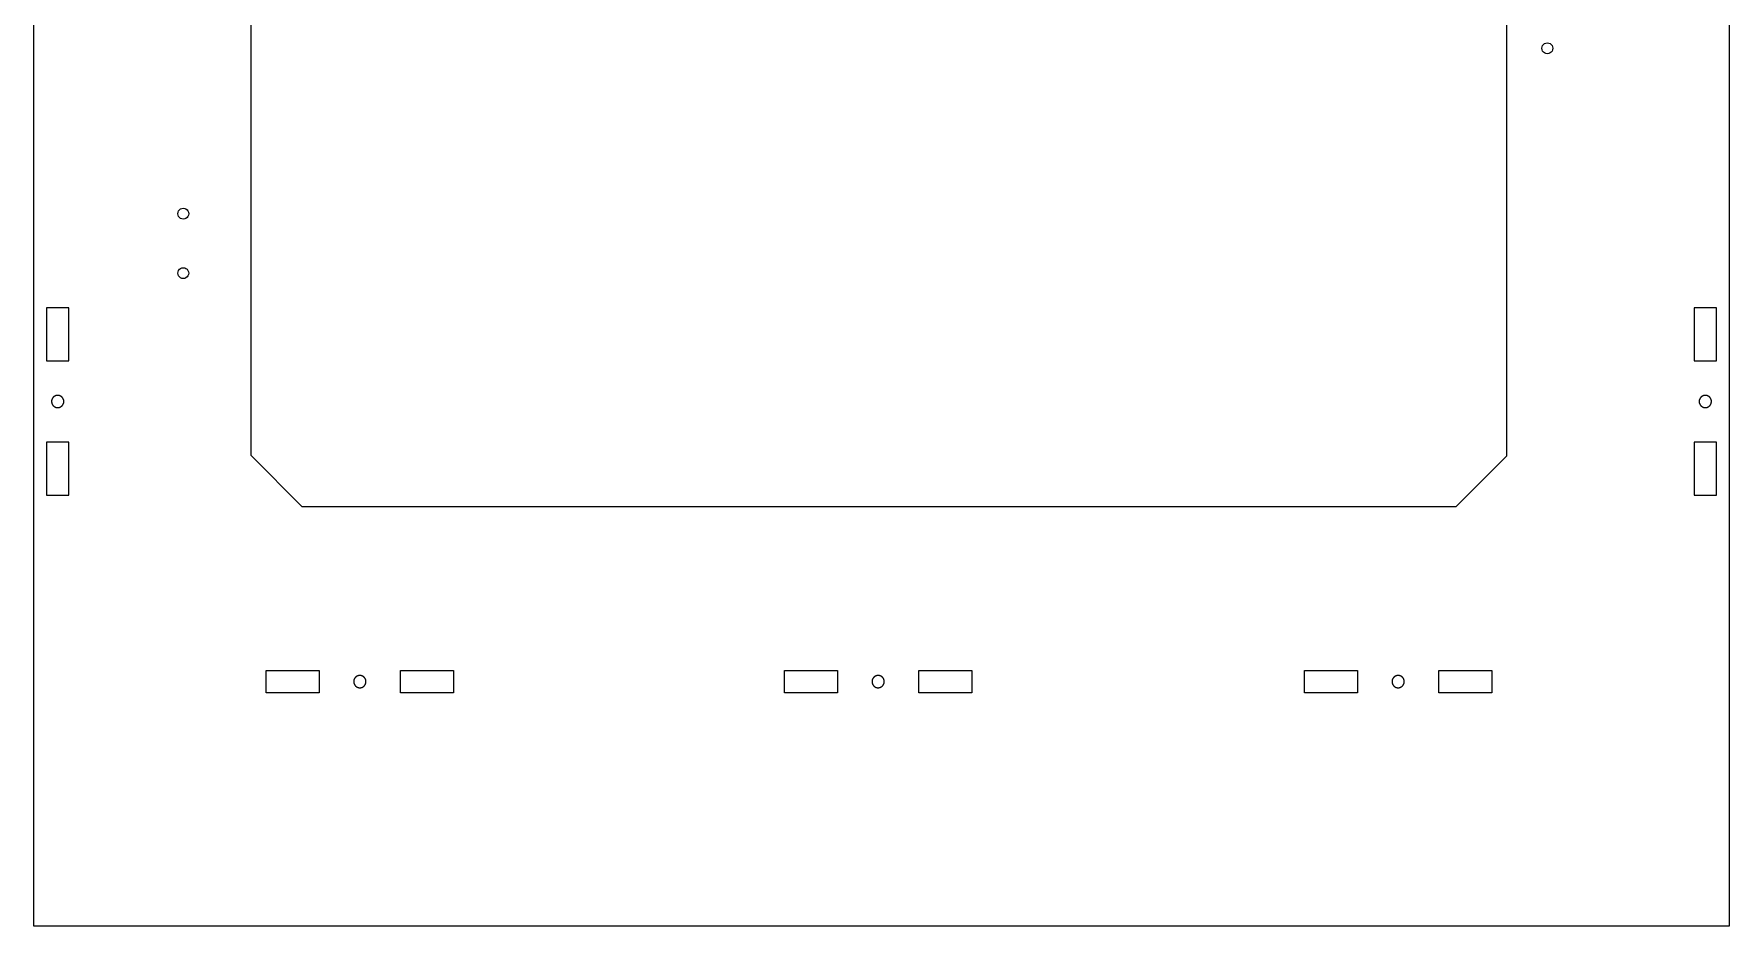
# Model space of a CAD drawing. Header units: millimetres. Extents: x -196 to 302, y -262 to 263.
# Drawn here: x -196.3 to 302.5, y -261.9 to 0.8 of the extents above; entities that cross this region are included whole.
import ezdxf

# ---------------------------------------------------------------- set-up
doc = ezdxf.new("R2010")
doc.units = ezdxf.units.MM

msp = doc.modelspace()

# ---------------------------------------------------------------- linework, layer by layer
for p, q in [((-196.29, -261.93), (-196.29, 263.07)), ((302.49, 263.07), (302.49, -261.93)), ((-132.34, -123.35), (-132.34, 141.06)), ((237.06, -123.42), (237.06, 141.06)), ((247.4, -3.43), (247.46, -3.01)), ((247.46, -3.84), (247.4, -3.43)), ((247.46, -3.01), (247.62, -2.63)), ((247.62, -4.23), (247.46, -3.84)), ((247.62, -2.63), (247.87, -2.3)), ((247.87, -4.56), (247.62, -4.23)), ((247.87, -2.3), (248.2, -2.04)), ((248.2, -4.81), (247.87, -4.56)), ((248.2, -2.04), (248.59, -1.88)), ((248.59, -4.97), (248.2, -4.81)), ((248.59, -1.88), (249, -1.83)), ((249, -5.03), (248.59, -4.97)), ((249, -1.83), (249.42, -1.88)), ((249.42, -4.97), (249, -5.03)), ((249.42, -1.88), (249.8, -2.04)), ((249.8, -4.81), (249.42, -4.97)), ((249.8, -2.04), (250.13, -2.3)), ((250.13, -4.56), (249.8, -4.81)), ((250.13, -2.3), (250.39, -2.63)), ((250.39, -4.23), (250.13, -4.56)), ((250.39, -2.63), (250.55, -3.01)), ((250.55, -3.84), (250.39, -4.23)), ((250.55, -3.01), (250.6, -3.43)), ((250.6, -3.43), (250.55, -3.84)), ((-153.94, -52.13), (-153.88, -51.72)), ((-153.88, -52.54), (-153.94, -52.13)), ((-153.88, -51.72), (-153.72, -51.33)), ((-153.72, -52.93), (-153.88, -52.54)), ((-153.72, -51.33), (-153.47, -51)), ((-153.47, -53.26), (-153.72, -52.93)), ((-153.47, -51), (-153.14, -50.74)), ((-153.14, -53.52), (-153.47, -53.26)), ((-153.14, -50.74), (-152.75, -50.58)), ((-152.75, -53.68), (-153.14, -53.52)), ((-152.75, -50.58), (-152.34, -50.53)), ((-152.34, -53.73), (-152.75, -53.68)), ((-152.34, -50.53), (-151.92, -50.58)), ((-151.92, -53.68), (-152.34, -53.73)), ((-151.92, -50.58), (-151.54, -50.74)), ((-151.54, -53.52), (-151.92, -53.68)), ((-151.54, -50.74), (-151.21, -51)), ((-151.21, -53.26), (-151.54, -53.52)), ((-151.21, -51), (-150.95, -51.33)), ((-150.95, -52.93), (-151.21, -53.26)), ((-150.95, -51.33), (-150.79, -51.72)), ((-150.79, -52.54), (-150.95, -52.93)), ((-150.79, -51.72), (-150.74, -52.13)), ((-150.74, -52.13), (-150.79, -52.54)), ((-153.94, -69.63), (-153.88, -69.22)), ((-153.88, -70.04), (-153.94, -69.63)), ((-153.88, -69.22), (-153.72, -68.83)), ((-153.72, -68.83), (-153.47, -68.5)), ((-153.47, -68.5), (-153.14, -68.24)), ((-153.14, -68.24), (-152.75, -68.08)), ((-152.75, -68.08), (-152.34, -68.03)), ((-152.34, -68.03), (-151.92, -68.08)), ((-151.92, -68.08), (-151.54, -68.24)), ((-151.54, -68.24), (-151.21, -68.5)), ((-151.21, -68.5), (-150.95, -68.83)), ((-150.95, -68.83), (-150.79, -69.22)), ((-150.79, -69.22), (-150.74, -69.63)), ((-150.74, -69.63), (-150.79, -70.04)), ((-153.72, -70.43), (-153.88, -70.04)), ((-153.47, -70.76), (-153.72, -70.43)), ((-153.14, -71.02), (-153.47, -70.76)), ((-152.75, -71.18), (-153.14, -71.02)), ((-152.34, -71.23), (-152.75, -71.18)), ((-151.92, -71.18), (-152.34, -71.23)), ((-151.54, -71.02), (-151.92, -71.18)), ((-151.21, -70.76), (-151.54, -71.02)), ((-150.95, -70.43), (-151.21, -70.76)), ((-150.79, -70.04), (-150.95, -70.43)), ((-192.59, -79.88), (-192.59, -95.48)), ((-185.99, -79.88), (-192.59, -79.88)), ((-185.99, -95.48), (-185.99, -79.88)), ((298.79, -79.88), (292.19, -79.88)), ((292.19, -79.88), (292.19, -95.48)), ((298.79, -95.48), (298.79, -79.88)), ((-192.59, -95.48), (-185.99, -95.48)), ((292.19, -95.48), (298.79, -95.48)), ((-191.08, -107.32), (-191.09, -107.37)), ((-191.09, -107.37), (-191.09, -107.43)), ((-191.09, -107.43), (-191.09, -107.48)), ((-191.09, -107.48), (-191.08, -107.54)), ((-191.07, -107.2), (-191.08, -107.26)), ((-191.08, -107.26), (-191.08, -107.32)), ((-191.08, -107.54), (-191.08, -107.6)), ((-191.08, -107.6), (-191.07, -107.65)), ((-191.06, -107.09), (-191.07, -107.15)), ((-191.07, -107.15), (-191.07, -107.2)), ((-191.07, -107.65), (-191.07, -107.71)), ((-191.07, -107.71), (-191.06, -107.77)), ((-191.04, -107.04), (-191.06, -107.09)), ((-191.06, -107.77), (-191.04, -107.82)), ((-191.03, -106.98), (-191.04, -107.04)), ((-191.04, -107.82), (-191.03, -107.88)), ((-191.02, -106.93), (-191.03, -106.98)), ((-191.03, -107.88), (-191.02, -107.93)), ((-191, -106.87), (-191.02, -106.93)), ((-191.02, -107.93), (-191, -107.98)), ((-190.98, -106.82), (-191, -106.87)), ((-191, -107.98), (-190.98, -108.04)), ((-190.96, -106.77), (-190.98, -106.82)), ((-190.98, -108.04), (-190.96, -108.09)), ((-190.94, -106.71), (-190.96, -106.77)), ((-190.96, -108.09), (-190.94, -108.14)), ((-190.92, -106.66), (-190.94, -106.71)), ((-190.94, -108.14), (-190.92, -108.19)), ((-190.89, -106.61), (-190.92, -106.66)), ((-190.92, -108.19), (-190.89, -108.25)), ((-190.86, -106.56), (-190.89, -106.61)), ((-190.89, -108.25), (-190.86, -108.3)), ((-190.84, -106.51), (-190.86, -106.56)), ((-190.86, -108.3), (-190.84, -108.34)), ((-190.81, -106.46), (-190.84, -106.51)), ((-190.84, -108.34), (-190.81, -108.39)), ((-190.78, -106.42), (-190.81, -106.46)), ((-190.81, -108.39), (-190.78, -108.44)), ((-190.74, -106.37), (-190.78, -106.42)), ((-190.78, -108.44), (-190.74, -108.49)), ((-190.71, -106.32), (-190.74, -106.37)), ((-190.74, -108.49), (-190.71, -108.53)), ((-190.67, -106.28), (-190.71, -106.32)), ((-190.71, -108.53), (-190.67, -108.58)), ((-190.64, -106.24), (-190.67, -106.28)), ((-190.67, -108.58), (-190.64, -108.62)), ((-190.6, -106.2), (-190.64, -106.24)), ((-190.64, -108.62), (-190.6, -108.66)), ((-190.56, -106.16), (-190.6, -106.2)), ((-190.6, -108.66), (-190.56, -108.7)), ((-190.52, -106.12), (-190.56, -106.16)), ((-190.56, -108.7), (-190.52, -108.74)), ((-190.48, -106.08), (-190.52, -106.12)), ((-190.52, -108.74), (-190.48, -108.78)), ((-190.43, -106.04), (-190.48, -106.08)), ((-190.48, -108.78), (-190.43, -108.82)), ((-190.39, -106.01), (-190.43, -106.04)), ((-190.43, -108.82), (-190.39, -108.85)), ((-190.35, -105.97), (-190.39, -106.01)), ((-190.39, -108.85), (-190.35, -108.88)), ((-190.3, -105.94), (-190.35, -105.97)), ((-190.35, -108.88), (-190.3, -108.92)), ((-190.25, -105.91), (-190.3, -105.94)), ((-190.3, -108.92), (-190.25, -108.95)), ((-190.2, -105.88), (-190.25, -105.91)), ((-190.25, -108.95), (-190.2, -108.98)), ((-190.15, -105.85), (-190.2, -105.88)), ((-190.2, -108.98), (-190.15, -109.01)), ((-190.1, -105.82), (-190.15, -105.85)), ((-190.15, -109.01), (-190.1, -109.03)), ((-190.05, -105.8), (-190.1, -105.82)), ((-190.1, -109.03), (-190.05, -109.06)), ((-190, -105.78), (-190.05, -105.8)), ((-190.05, -109.06), (-190, -109.08)), ((-189.95, -105.75), (-190, -105.78)), ((-190, -109.08), (-189.95, -109.1)), ((-189.9, -105.73), (-189.95, -105.75)), ((-189.95, -109.1), (-189.9, -109.12)), ((-189.84, -105.72), (-189.9, -105.73)), ((-189.9, -109.12), (-189.84, -109.14)), ((-189.79, -105.7), (-189.84, -105.72)), ((-189.84, -109.14), (-189.79, -109.16)), ((-189.73, -105.68), (-189.79, -105.7)), ((-189.79, -109.16), (-189.73, -109.17)), ((-189.68, -105.67), (-189.73, -105.68)), ((-189.73, -109.17), (-189.68, -109.18)), ((-189.62, -105.66), (-189.68, -105.67)), ((-189.68, -109.18), (-189.62, -109.2)), ((-189.57, -105.65), (-189.62, -105.66)), ((-189.62, -109.2), (-189.57, -109.21)), ((-189.51, -105.64), (-189.57, -105.65)), ((-189.57, -109.21), (-189.51, -109.21)), ((-189.46, -105.64), (-189.51, -105.64)), ((-189.51, -109.21), (-189.46, -109.22)), ((-189.4, -105.63), (-189.46, -105.64)), ((-189.46, -109.22), (-189.4, -109.22)), ((-189.34, -105.63), (-189.4, -105.63)), ((-189.4, -109.22), (-189.34, -109.23)), ((-189.29, -105.63), (-189.34, -105.63)), ((-189.34, -109.23), (-189.29, -109.23)), ((-189.23, -105.63), (-189.29, -105.63)), ((-189.29, -109.23), (-189.23, -109.23)), ((-189.17, -105.63), (-189.23, -105.63)), ((-189.23, -109.23), (-189.17, -109.22)), ((-189.12, -105.64), (-189.17, -105.63)), ((-189.17, -109.22), (-189.12, -109.22)), ((-189.06, -105.64), (-189.12, -105.64)), ((-189.12, -109.22), (-189.06, -109.21)), ((-189.01, -105.65), (-189.06, -105.64)), ((-189.06, -109.21), (-189.01, -109.21)), ((-188.95, -105.66), (-189.01, -105.65)), ((-189.01, -109.21), (-188.95, -109.2)), ((-188.89, -105.67), (-188.95, -105.66)), ((-188.95, -109.2), (-188.89, -109.18)), ((-188.84, -105.68), (-188.89, -105.67)), ((-188.89, -109.18), (-188.84, -109.17)), ((-188.79, -105.7), (-188.84, -105.68)), ((-188.84, -109.17), (-188.79, -109.16)), ((-188.73, -105.72), (-188.79, -105.7)), ((-188.79, -109.16), (-188.73, -109.14)), ((-188.68, -105.73), (-188.73, -105.72)), ((-188.73, -109.14), (-188.68, -109.12)), ((-188.62, -105.75), (-188.68, -105.73)), ((-188.68, -109.12), (-188.62, -109.1)), ((-188.57, -105.78), (-188.62, -105.75)), ((-188.62, -109.1), (-188.57, -109.08)), ((-188.52, -105.8), (-188.57, -105.78)), ((-188.57, -109.08), (-188.52, -109.06)), ((-188.47, -105.82), (-188.52, -105.8)), ((-188.52, -109.06), (-188.47, -109.03)), ((-188.42, -105.85), (-188.47, -105.82)), ((-188.47, -109.03), (-188.42, -109.01)), ((-188.37, -105.88), (-188.42, -105.85)), ((-188.42, -109.01), (-188.37, -108.98)), ((-188.32, -105.91), (-188.37, -105.88)), ((-188.37, -108.98), (-188.32, -108.95)), ((-188.28, -105.94), (-188.32, -105.91)), ((-188.32, -108.95), (-188.28, -108.92)), ((-188.23, -105.97), (-188.28, -105.94)), ((-188.28, -108.92), (-188.23, -108.88)), ((-188.18, -106.01), (-188.23, -105.97)), ((-188.23, -108.88), (-188.18, -108.85)), ((-188.14, -106.04), (-188.18, -106.01)), ((-188.18, -108.85), (-188.14, -108.82)), ((-188.1, -106.08), (-188.14, -106.04)), ((-188.14, -108.82), (-188.1, -108.78)), ((-188.06, -106.12), (-188.1, -106.08)), ((-188.1, -108.78), (-188.06, -108.74)), ((-188.01, -106.16), (-188.06, -106.12)), ((-188.06, -108.74), (-188.01, -108.7)), ((-187.98, -106.2), (-188.01, -106.16)), ((-188.01, -108.7), (-187.98, -108.66)), ((-187.94, -106.24), (-187.98, -106.2)), ((-187.98, -108.66), (-187.94, -108.62)), ((-187.9, -106.28), (-187.94, -106.24)), ((-187.94, -108.62), (-187.9, -108.58)), ((-187.87, -106.32), (-187.9, -106.28)), ((-187.9, -108.58), (-187.87, -108.53)), ((-187.83, -106.37), (-187.87, -106.32)), ((-187.83, -108.49), (-187.87, -108.53)), ((-187.8, -106.42), (-187.83, -106.37)), ((-187.83, -108.49), (-187.8, -108.44)), ((-187.77, -106.46), (-187.8, -106.42)), ((-187.8, -108.44), (-187.77, -108.39)), ((-187.74, -106.51), (-187.77, -106.46)), ((-187.77, -108.39), (-187.74, -108.34)), ((-187.71, -106.56), (-187.74, -106.51)), ((-187.74, -108.34), (-187.71, -108.3)), ((-187.68, -106.61), (-187.71, -106.56)), ((-187.71, -108.3), (-187.68, -108.25)), ((-187.66, -106.66), (-187.68, -106.61)), ((-187.68, -108.25), (-187.66, -108.19)), ((-187.64, -106.71), (-187.66, -106.66)), ((-187.66, -108.19), (-187.64, -108.14)), ((-187.61, -106.77), (-187.64, -106.71)), ((-187.64, -108.14), (-187.61, -108.09)), ((-187.59, -106.82), (-187.61, -106.77)), ((-187.61, -108.09), (-187.59, -108.04)), ((-187.58, -106.87), (-187.59, -106.82)), ((-187.59, -108.04), (-187.58, -107.98)), ((-187.56, -106.93), (-187.58, -106.87)), ((-187.58, -107.98), (-187.56, -107.93)), ((-187.54, -106.98), (-187.56, -106.93)), ((-187.56, -107.93), (-187.54, -107.88)), ((-187.53, -107.04), (-187.54, -106.98)), ((-187.54, -107.88), (-187.53, -107.82)), ((-187.52, -107.09), (-187.53, -107.04)), ((-187.53, -107.82), (-187.52, -107.77)), ((-187.51, -107.15), (-187.52, -107.09)), ((-187.52, -107.77), (-187.51, -107.71)), ((-187.5, -107.2), (-187.51, -107.15)), ((-187.51, -107.71), (-187.5, -107.65)), ((-187.5, -107.26), (-187.5, -107.2)), ((-187.49, -107.32), (-187.5, -107.26)), ((-187.5, -107.6), (-187.49, -107.54)), ((-187.5, -107.65), (-187.5, -107.6)), ((-187.49, -107.37), (-187.49, -107.32)), ((-187.49, -107.43), (-187.49, -107.37)), ((-187.49, -107.48), (-187.49, -107.43)), ((-187.49, -107.54), (-187.49, -107.48)), ((293.7, -107.26), (293.69, -107.32)), ((293.69, -107.32), (293.69, -107.37)), ((293.69, -107.37), (293.69, -107.43)), ((293.69, -107.43), (293.69, -107.48)), ((293.69, -107.48), (293.69, -107.54)), ((293.69, -107.54), (293.7, -107.6)), ((293.71, -107.15), (293.7, -107.2)), ((293.7, -107.2), (293.7, -107.26)), ((293.7, -107.6), (293.7, -107.65)), ((293.7, -107.65), (293.71, -107.71)), ((293.72, -107.09), (293.71, -107.15)), ((293.71, -107.71), (293.72, -107.77)), ((293.73, -107.04), (293.72, -107.09)), ((293.72, -107.77), (293.73, -107.82)), ((293.75, -106.98), (293.73, -107.04)), ((293.73, -107.82), (293.75, -107.88)), ((293.76, -106.93), (293.75, -106.98)), ((293.75, -107.88), (293.76, -107.93)), ((293.78, -106.87), (293.76, -106.93)), ((293.76, -107.93), (293.78, -107.98)), ((293.8, -106.82), (293.78, -106.87)), ((293.78, -107.98), (293.8, -108.04)), ((293.82, -106.77), (293.8, -106.82)), ((293.8, -108.04), (293.82, -108.09)), ((293.84, -106.71), (293.82, -106.77)), ((293.82, -108.09), (293.84, -108.14)), ((293.86, -106.66), (293.84, -106.71)), ((293.84, -108.14), (293.86, -108.19)), ((293.89, -106.61), (293.86, -106.66)), ((293.86, -108.19), (293.89, -108.25)), ((293.91, -106.56), (293.89, -106.61)), ((293.89, -108.25), (293.91, -108.3)), ((293.94, -106.51), (293.91, -106.56)), ((293.91, -108.3), (293.94, -108.34)), ((293.97, -106.46), (293.94, -106.51)), ((293.94, -108.34), (293.97, -108.39)), ((294, -106.42), (293.97, -106.46)), ((293.97, -108.39), (294, -108.44)), ((294.03, -106.37), (294, -106.42)), ((294, -108.44), (294.03, -108.49)), ((294.03, -106.37), (294.07, -106.32)), ((294.03, -108.49), (294.07, -108.53)), ((294.1, -106.28), (294.07, -106.32)), ((294.07, -108.53), (294.1, -108.58)), ((294.14, -106.24), (294.1, -106.28)), ((294.1, -108.58), (294.14, -108.62)), ((294.18, -106.2), (294.14, -106.24)), ((294.14, -108.62), (294.18, -108.66)), ((294.22, -106.16), (294.18, -106.2)), ((294.18, -108.66), (294.22, -108.7)), ((294.26, -106.12), (294.22, -106.16)), ((294.22, -108.7), (294.26, -108.74)), ((294.3, -106.08), (294.26, -106.12)), ((294.26, -108.74), (294.3, -108.78)), ((294.34, -106.04), (294.3, -106.08)), ((294.3, -108.78), (294.34, -108.82)), ((294.39, -106.01), (294.34, -106.04)), ((294.34, -108.82), (294.39, -108.85)), ((294.43, -105.97), (294.39, -106.01)), ((294.39, -108.85), (294.43, -108.88)), ((294.48, -105.94), (294.43, -105.97)), ((294.43, -108.88), (294.48, -108.92)), ((294.52, -105.91), (294.48, -105.94)), ((294.48, -108.92), (294.52, -108.95)), ((294.57, -105.88), (294.52, -105.91)), ((294.52, -108.95), (294.57, -108.98)), ((294.62, -105.85), (294.57, -105.88)), ((294.57, -108.98), (294.62, -109.01)), ((294.67, -105.82), (294.62, -105.85)), ((294.62, -109.01), (294.67, -109.03)), ((294.72, -105.8), (294.67, -105.82)), ((294.67, -109.03), (294.72, -109.06)), ((294.77, -105.78), (294.72, -105.8)), ((294.72, -109.06), (294.77, -109.08)), ((294.83, -105.75), (294.77, -105.78)), ((294.77, -109.08), (294.83, -109.1)), ((294.88, -105.73), (294.83, -105.75)), ((294.83, -109.1), (294.88, -109.12)), ((294.93, -105.72), (294.88, -105.73)), ((294.88, -109.12), (294.93, -109.14)), ((294.99, -105.7), (294.93, -105.72)), ((294.93, -109.14), (294.99, -109.16)), ((295.04, -105.68), (294.99, -105.7)), ((294.99, -109.16), (295.04, -109.17)), ((295.1, -105.67), (295.04, -105.68)), ((295.04, -109.17), (295.1, -109.18)), ((295.15, -105.66), (295.1, -105.67)), ((295.1, -109.18), (295.15, -109.2)), ((295.21, -105.65), (295.15, -105.66)), ((295.15, -109.2), (295.21, -109.21)), ((295.26, -105.64), (295.21, -105.65)), ((295.21, -109.21), (295.26, -109.21)), ((295.32, -105.64), (295.26, -105.64)), ((295.26, -109.21), (295.32, -109.22)), ((295.38, -105.63), (295.32, -105.64)), ((295.32, -109.22), (295.38, -109.22)), ((295.43, -105.63), (295.38, -105.63)), ((295.38, -109.22), (295.43, -109.23)), ((295.49, -105.63), (295.43, -105.63)), ((295.43, -109.23), (295.49, -109.23)), ((295.55, -105.63), (295.49, -105.63)), ((295.49, -109.23), (295.55, -109.23)), ((295.6, -105.63), (295.55, -105.63)), ((295.55, -109.23), (295.6, -109.22)), ((295.66, -105.64), (295.6, -105.63)), ((295.6, -109.22), (295.66, -109.22)), ((295.71, -105.64), (295.66, -105.64)), ((295.66, -109.22), (295.71, -109.21)), ((295.77, -105.65), (295.71, -105.64)), ((295.71, -109.21), (295.77, -109.21)), ((295.83, -105.66), (295.77, -105.65)), ((295.77, -109.21), (295.83, -109.2)), ((295.88, -105.67), (295.83, -105.66)), ((295.83, -109.2), (295.88, -109.18)), ((295.94, -105.68), (295.88, -105.67)), ((295.88, -109.18), (295.94, -109.17)), ((295.99, -105.7), (295.94, -105.68)), ((295.94, -109.17), (295.99, -109.16)), ((296.05, -105.72), (295.99, -105.7)), ((295.99, -109.16), (296.05, -109.14)), ((296.1, -105.73), (296.05, -105.72)), ((296.05, -109.14), (296.1, -109.12)), ((296.15, -105.75), (296.1, -105.73)), ((296.1, -109.12), (296.15, -109.1)), ((296.2, -105.78), (296.15, -105.75)), ((296.15, -109.1), (296.2, -109.08)), ((296.26, -105.8), (296.2, -105.78)), ((296.2, -109.08), (296.26, -109.06)), ((296.31, -105.82), (296.26, -105.8)), ((296.26, -109.06), (296.31, -109.03)), ((296.36, -105.85), (296.31, -105.82)), ((296.31, -109.03), (296.36, -109.01)), ((296.41, -105.88), (296.36, -105.85)), ((296.36, -109.01), (296.41, -108.98)), ((296.45, -105.91), (296.41, -105.88)), ((296.41, -108.98), (296.45, -108.95)), ((296.5, -105.94), (296.45, -105.91)), ((296.45, -108.95), (296.5, -108.92)), ((296.55, -105.97), (296.5, -105.94)), ((296.5, -108.92), (296.55, -108.88)), ((296.59, -106.01), (296.55, -105.97)), ((296.55, -108.88), (296.59, -108.85)), ((296.64, -106.04), (296.59, -106.01)), ((296.59, -108.85), (296.64, -108.82)), ((296.68, -106.08), (296.64, -106.04)), ((296.64, -108.82), (296.68, -108.78)), ((296.72, -106.12), (296.68, -106.08)), ((296.68, -108.78), (296.72, -108.74)), ((296.76, -106.16), (296.72, -106.12)), ((296.72, -108.74), (296.76, -108.7)), ((296.8, -106.2), (296.76, -106.16)), ((296.76, -108.7), (296.8, -108.66)), ((296.84, -106.24), (296.8, -106.2)), ((296.8, -108.66), (296.84, -108.62)), ((296.88, -106.28), (296.84, -106.24)), ((296.84, -108.62), (296.88, -108.58)), ((296.91, -106.32), (296.88, -106.28)), ((296.88, -108.58), (296.91, -108.53)), ((296.95, -106.37), (296.91, -106.32)), ((296.95, -108.49), (296.91, -108.53)), ((296.98, -106.42), (296.95, -106.37)), ((296.95, -108.49), (296.98, -108.44)), ((297.01, -106.46), (296.98, -106.42)), ((296.98, -108.44), (297.01, -108.39)), ((297.04, -106.51), (297.01, -106.46)), ((297.01, -108.39), (297.04, -108.34)), ((297.07, -106.56), (297.04, -106.51)), ((297.04, -108.34), (297.07, -108.3)), ((297.09, -106.61), (297.07, -106.56)), ((297.07, -108.3), (297.09, -108.25)), ((297.12, -106.66), (297.09, -106.61)), ((297.09, -108.25), (297.12, -108.19)), ((297.14, -106.71), (297.12, -106.66)), ((297.12, -108.19), (297.14, -108.14)), ((297.16, -106.77), (297.14, -106.71)), ((297.14, -108.14), (297.16, -108.09)), ((297.18, -106.82), (297.16, -106.77)), ((297.16, -108.09), (297.18, -108.04)), ((297.2, -106.87), (297.18, -106.82)), ((297.18, -108.04), (297.2, -107.98)), ((297.22, -106.93), (297.2, -106.87)), ((297.2, -107.98), (297.22, -107.93)), ((297.23, -106.98), (297.22, -106.93)), ((297.22, -107.93), (297.23, -107.88)), ((297.25, -107.04), (297.23, -106.98)), ((297.23, -107.88), (297.25, -107.82)), ((297.26, -107.09), (297.25, -107.04)), ((297.25, -107.82), (297.26, -107.77)), ((297.27, -107.15), (297.26, -107.09)), ((297.26, -107.77), (297.27, -107.71)), ((297.27, -107.2), (297.27, -107.15)), ((297.28, -107.26), (297.27, -107.2)), ((297.27, -107.65), (297.28, -107.6)), ((297.27, -107.71), (297.27, -107.65)), ((297.29, -107.32), (297.28, -107.26)), ((297.28, -107.6), (297.29, -107.54)), ((297.29, -107.37), (297.29, -107.32)), ((297.29, -107.43), (297.29, -107.37)), ((297.29, -107.48), (297.29, -107.43)), ((297.29, -107.54), (297.29, -107.48)), ((-185.99, -119.38), (-192.59, -119.38)), ((-192.59, -119.38), (-192.59, -134.98)), ((-185.99, -134.98), (-185.99, -119.38)), ((292.19, -119.38), (292.19, -134.98)), ((298.79, -119.38), (292.19, -119.38)), ((298.79, -134.98), (298.79, -119.38)), ((-132.34, -123.35), (-117.34, -138.41)), ((222.06, -138.41), (237.06, -123.42)), ((-192.59, -134.98), (-185.99, -134.98)), ((222.06, -138.41), (-117.34, -138.41)), ((292.19, -134.98), (298.79, -134.98)), ((-127.94, -186.63), (-112.34, -186.63)), ((-127.94, -193.23), (-127.94, -186.63)), ((-112.34, -186.63), (-112.34, -193.23)), ((-102.14, -189.51), (-102.15, -189.56)), ((-102.12, -189.45), (-102.14, -189.51)), ((-102.11, -189.4), (-102.12, -189.45)), ((-102.09, -189.35), (-102.11, -189.4)), ((-102.07, -189.29), (-102.09, -189.35)), ((-102.05, -189.24), (-102.07, -189.29)), ((-102.03, -189.19), (-102.05, -189.24)), ((-102, -189.14), (-102.03, -189.19)), ((-101.98, -189.09), (-102, -189.14)), ((-101.95, -189.04), (-101.98, -189.09)), ((-101.92, -188.99), (-101.95, -189.04)), ((-101.89, -188.94), (-101.92, -188.99)), ((-101.86, -188.89), (-101.89, -188.94)), ((-101.83, -188.85), (-101.86, -188.89)), ((-101.79, -188.8), (-101.83, -188.85)), ((-101.76, -188.76), (-101.79, -188.8)), ((-101.72, -188.72), (-101.76, -188.76)), ((-101.68, -188.68), (-101.72, -188.72)), ((-101.64, -188.64), (-101.68, -188.68)), ((-101.6, -188.6), (-101.64, -188.64)), ((-101.56, -188.56), (-101.6, -188.6)), ((-101.51, -188.52), (-101.56, -188.56)), ((-101.47, -188.49), (-101.51, -188.52)), ((-101.42, -188.46), (-101.47, -188.49)), ((-101.38, -188.42), (-101.42, -188.46)), ((-101.33, -188.39), (-101.38, -188.42)), ((-101.28, -188.36), (-101.33, -188.39)), ((-101.23, -188.34), (-101.28, -188.36)), ((-101.18, -188.31), (-101.23, -188.34)), ((-101.13, -188.29), (-101.18, -188.31)), ((-101.08, -188.26), (-101.13, -188.29)), ((-101.03, -188.24), (-101.08, -188.26)), ((-100.97, -188.22), (-101.03, -188.24)), ((-100.92, -188.21), (-100.97, -188.22)), ((-100.86, -188.19), (-100.92, -188.21)), ((-100.81, -188.18), (-100.86, -188.19)), ((-100.75, -188.16), (-100.81, -188.18)), ((-100.7, -188.15), (-100.75, -188.16)), ((-100.64, -188.15), (-100.7, -188.15)), ((-100.59, -188.14), (-100.64, -188.15)), ((-100.53, -188.13), (-100.59, -188.14)), ((-100.47, -188.13), (-100.53, -188.13)), ((-100.42, -188.13), (-100.47, -188.13)), ((-100.36, -188.13), (-100.42, -188.13)), ((-100.3, -188.13), (-100.36, -188.13)), ((-100.25, -188.13), (-100.3, -188.13)), ((-100.19, -188.14), (-100.25, -188.13)), ((-100.14, -188.15), (-100.19, -188.14)), ((-100.08, -188.15), (-100.14, -188.15)), ((-100.02, -188.16), (-100.08, -188.15)), ((-99.97, -188.18), (-100.02, -188.16)), ((-99.91, -188.19), (-99.97, -188.18)), ((-99.86, -188.21), (-99.91, -188.19)), ((-99.81, -188.22), (-99.86, -188.21)), ((-99.75, -188.24), (-99.81, -188.22)), ((-99.7, -188.26), (-99.75, -188.24)), ((-99.65, -188.29), (-99.7, -188.26)), ((-99.6, -188.31), (-99.65, -188.29)), ((-99.55, -188.34), (-99.6, -188.31)), ((-99.5, -188.36), (-99.55, -188.34)), ((-99.45, -188.39), (-99.5, -188.36)), ((-99.4, -188.42), (-99.45, -188.39)), ((-99.35, -188.45), (-99.4, -188.42)), ((-99.31, -188.49), (-99.35, -188.45)), ((-99.26, -188.52), (-99.31, -188.49)), ((-99.22, -188.56), (-99.26, -188.52)), ((-99.18, -188.6), (-99.22, -188.56)), ((-99.14, -188.63), (-99.18, -188.6)), ((-99.1, -188.67), (-99.14, -188.63)), ((-99.06, -188.72), (-99.1, -188.67)), ((-99.02, -188.76), (-99.06, -188.72)), ((-98.98, -188.8), (-99.02, -188.76)), ((-98.95, -188.85), (-98.98, -188.8)), ((-98.92, -188.89), (-98.95, -188.85)), ((-98.88, -188.94), (-98.92, -188.89)), ((-98.85, -188.99), (-98.88, -188.94)), ((-98.83, -189.03), (-98.85, -188.99)), ((-98.8, -189.08), (-98.83, -189.03)), ((-98.77, -189.13), (-98.8, -189.08)), ((-98.75, -189.19), (-98.77, -189.13)), ((-98.73, -189.24), (-98.75, -189.19)), ((-98.7, -189.29), (-98.73, -189.24)), ((-98.69, -189.34), (-98.7, -189.29)), ((-98.67, -189.4), (-98.69, -189.34)), ((-98.65, -189.45), (-98.67, -189.4)), ((-98.64, -189.51), (-98.65, -189.45)), ((-98.63, -189.56), (-98.64, -189.51)), ((-88.44, -186.63), (-72.84, -186.63)), ((-88.44, -193.23), (-88.44, -186.63)), ((-72.84, -186.63), (-72.84, -193.23)), ((24.56, -186.63), (40.16, -186.63)), ((24.56, -193.23), (24.56, -186.63)), ((40.16, -186.63), (40.16, -193.23)), ((50.36, -189.5), (50.35, -189.56)), ((50.38, -189.45), (50.36, -189.5)), ((50.39, -189.39), (50.38, -189.45)), ((50.41, -189.34), (50.39, -189.39)), ((50.43, -189.29), (50.41, -189.34)), ((50.45, -189.23), (50.43, -189.29)), ((50.47, -189.18), (50.45, -189.23)), ((50.5, -189.13), (50.47, -189.18)), ((50.52, -189.08), (50.5, -189.13)), ((50.55, -189.03), (50.52, -189.08)), ((50.58, -188.98), (50.55, -189.03)), ((50.61, -188.93), (50.58, -188.98)), ((50.64, -188.89), (50.61, -188.93)), ((50.68, -188.84), (50.64, -188.89)), ((50.71, -188.8), (50.68, -188.84)), ((50.75, -188.75), (50.71, -188.8)), ((50.78, -188.71), (50.75, -188.75)), ((50.82, -188.67), (50.78, -188.71)), ((50.86, -188.63), (50.82, -188.67)), ((50.9, -188.59), (50.86, -188.63)), ((50.95, -188.56), (50.9, -188.59)), ((50.99, -188.52), (50.95, -188.56)), ((51.04, -188.48), (50.99, -188.52)), ((51.08, -188.45), (51.04, -188.48)), ((51.13, -188.42), (51.08, -188.45)), ((51.18, -188.39), (51.13, -188.42)), ((51.22, -188.36), (51.18, -188.39)), ((51.27, -188.33), (51.22, -188.36)), ((51.32, -188.31), (51.27, -188.33)), ((51.38, -188.28), (51.32, -188.31)), ((51.43, -188.26), (51.38, -188.28)), ((51.48, -188.24), (51.43, -188.26)), ((51.53, -188.22), (51.48, -188.24)), ((51.59, -188.21), (51.53, -188.22)), ((51.64, -188.19), (51.59, -188.21)), ((51.7, -188.18), (51.64, -188.19)), ((51.75, -188.16), (51.7, -188.18)), ((51.81, -188.15), (51.75, -188.16)), ((51.86, -188.14), (51.81, -188.15)), ((51.92, -188.14), (51.86, -188.14)), ((51.98, -188.13), (51.92, -188.14)), ((52.03, -188.13), (51.98, -188.13)), ((52.09, -188.13), (52.03, -188.13)), ((52.15, -188.13), (52.09, -188.13)), ((52.2, -188.13), (52.15, -188.13)), ((52.26, -188.13), (52.2, -188.13)), ((52.31, -188.14), (52.26, -188.13)), ((52.37, -188.15), (52.31, -188.14)), ((52.43, -188.16), (52.37, -188.15)), ((52.48, -188.17), (52.43, -188.16)), ((52.54, -188.18), (52.48, -188.17)), ((52.59, -188.19), (52.54, -188.18)), ((52.65, -188.21), (52.59, -188.19)), ((52.7, -188.23), (52.65, -188.21)), ((52.75, -188.25), (52.7, -188.23)), ((52.81, -188.27), (52.75, -188.25)), ((52.86, -188.29), (52.81, -188.27)), ((52.91, -188.31), (52.86, -188.29)), ((52.96, -188.34), (52.91, -188.31)), ((53.01, -188.37), (52.96, -188.34)), ((53.06, -188.4), (53.01, -188.37)), ((53.1, -188.43), (53.06, -188.4)), ((53.15, -188.46), (53.1, -188.43)), ((53.2, -188.49), (53.15, -188.46)), ((53.24, -188.53), (53.2, -188.49)), ((53.29, -188.56), (53.24, -188.53)), ((53.33, -188.6), (53.29, -188.56)), ((53.37, -188.64), (53.33, -188.6)), ((53.41, -188.68), (53.37, -188.64)), ((53.45, -188.72), (53.41, -188.68)), ((53.48, -188.76), (53.45, -188.72)), ((53.52, -188.81), (53.48, -188.76)), ((53.55, -188.85), (53.52, -188.81)), ((53.59, -188.9), (53.55, -188.85)), ((53.62, -188.94), (53.59, -188.9)), ((53.65, -188.99), (53.62, -188.94)), ((53.68, -189.04), (53.65, -188.99)), ((53.71, -189.09), (53.68, -189.04)), ((53.73, -189.14), (53.71, -189.09)), ((53.75, -189.19), (53.73, -189.14)), ((53.78, -189.24), (53.75, -189.19)), ((53.8, -189.3), (53.78, -189.24)), ((53.82, -189.35), (53.8, -189.3)), ((53.83, -189.4), (53.82, -189.35)), ((53.85, -189.46), (53.83, -189.4)), ((53.86, -189.51), (53.85, -189.46)), ((53.88, -189.57), (53.86, -189.51)), ((64.06, -186.63), (79.66, -186.63)), ((64.06, -193.23), (64.06, -186.63)), ((79.66, -186.63), (79.66, -193.23)), ((177.56, -186.63), (193.16, -186.63)), ((177.56, -193.23), (177.56, -186.63)), ((193.16, -186.63), (193.16, -193.23)), ((203.36, -189.51), (203.35, -189.56)), ((203.38, -189.45), (203.36, -189.51)), ((203.39, -189.4), (203.38, -189.45)), ((203.41, -189.35), (203.39, -189.4)), ((203.43, -189.29), (203.41, -189.35)), ((203.45, -189.24), (203.43, -189.29)), ((203.47, -189.19), (203.45, -189.24)), ((203.49, -189.14), (203.47, -189.19)), ((203.52, -189.09), (203.49, -189.14)), ((203.55, -189.04), (203.52, -189.09)), ((203.58, -188.99), (203.55, -189.04)), ((203.61, -188.94), (203.58, -188.99)), ((203.64, -188.89), (203.61, -188.94)), ((203.67, -188.85), (203.64, -188.89)), ((203.71, -188.8), (203.67, -188.85)), ((203.74, -188.76), (203.71, -188.8)), ((203.78, -188.72), (203.74, -188.76)), ((203.82, -188.68), (203.78, -188.72)), ((203.86, -188.64), (203.82, -188.68)), ((203.9, -188.6), (203.86, -188.64)), ((203.94, -188.56), (203.9, -188.6)), ((203.99, -188.52), (203.94, -188.56)), ((204.03, -188.49), (203.99, -188.52)), ((204.08, -188.46), (204.03, -188.49)), ((204.12, -188.42), (204.08, -188.46)), ((204.17, -188.39), (204.12, -188.42)), ((204.22, -188.36), (204.17, -188.39)), ((204.27, -188.34), (204.22, -188.36)), ((204.32, -188.31), (204.27, -188.34)), ((204.37, -188.29), (204.32, -188.31)), ((204.42, -188.26), (204.37, -188.29)), ((204.47, -188.24), (204.42, -188.26)), ((204.53, -188.22), (204.47, -188.24)), ((204.58, -188.21), (204.53, -188.22)), ((204.64, -188.19), (204.58, -188.21)), ((204.69, -188.18), (204.64, -188.19)), ((204.75, -188.16), (204.69, -188.18)), ((204.8, -188.15), (204.75, -188.16)), ((204.86, -188.15), (204.8, -188.15)), ((204.91, -188.14), (204.86, -188.15)), ((204.97, -188.13), (204.91, -188.14)), ((205.03, -188.13), (204.97, -188.13)), ((205.08, -188.13), (205.03, -188.13)), ((205.14, -188.13), (205.08, -188.13)), ((205.2, -188.13), (205.14, -188.13)), ((205.25, -188.13), (205.2, -188.13)), ((205.31, -188.14), (205.25, -188.13)), ((205.36, -188.15), (205.31, -188.14)), ((205.42, -188.15), (205.36, -188.15)), ((205.48, -188.16), (205.42, -188.15)), ((205.53, -188.18), (205.48, -188.16)), ((205.59, -188.19), (205.53, -188.18)), ((205.64, -188.21), (205.59, -188.19)), ((205.69, -188.22), (205.64, -188.21)), ((205.75, -188.24), (205.69, -188.22)), ((205.8, -188.26), (205.75, -188.24)), ((205.85, -188.29), (205.8, -188.26)), ((205.9, -188.31), (205.85, -188.29)), ((205.95, -188.34), (205.9, -188.31)), ((206, -188.36), (205.95, -188.34)), ((206.05, -188.39), (206, -188.36)), ((206.1, -188.42), (206.05, -188.39)), ((206.15, -188.45), (206.1, -188.42)), ((206.19, -188.49), (206.15, -188.45)), ((206.24, -188.52), (206.19, -188.49)), ((206.28, -188.56), (206.24, -188.52)), ((206.32, -188.6), (206.28, -188.56)), ((206.36, -188.63), (206.32, -188.6)), ((206.4, -188.67), (206.36, -188.63)), ((206.44, -188.72), (206.4, -188.67)), ((206.48, -188.76), (206.44, -188.72)), ((206.52, -188.8), (206.48, -188.76)), ((206.55, -188.85), (206.52, -188.8)), ((206.58, -188.89), (206.55, -188.85)), ((206.62, -188.94), (206.58, -188.89)), ((206.65, -188.99), (206.62, -188.94)), ((206.67, -189.03), (206.65, -188.99)), ((206.7, -189.08), (206.67, -189.03)), ((206.73, -189.13), (206.7, -189.08)), ((206.75, -189.19), (206.73, -189.13)), ((206.77, -189.24), (206.75, -189.19)), ((206.8, -189.29), (206.77, -189.24)), ((206.81, -189.34), (206.8, -189.29)), ((206.83, -189.4), (206.81, -189.34)), ((206.85, -189.45), (206.83, -189.4)), ((206.86, -189.51), (206.85, -189.45)), ((206.87, -189.56), (206.86, -189.51)), ((217.06, -193.23), (217.06, -186.63)), ((217.06, -186.63), (232.66, -186.63)), ((232.66, -186.63), (232.66, -193.23)), ((-112.34, -193.23), (-127.94, -193.23)), ((-102.18, -189.79), (-102.19, -189.84)), ((-102.19, -189.84), (-102.19, -189.9)), ((-102.19, -189.9), (-102.19, -189.96)), ((-102.19, -189.96), (-102.19, -190.01)), ((-102.19, -190.01), (-102.18, -190.07)), ((-102.17, -189.67), (-102.18, -189.73)), ((-102.18, -189.73), (-102.18, -189.79)), ((-102.18, -190.07), (-102.18, -190.13)), ((-102.18, -190.13), (-102.17, -190.18)), ((-102.16, -189.62), (-102.17, -189.67)), ((-102.17, -190.18), (-102.16, -190.24)), ((-102.15, -189.56), (-102.16, -189.62)), ((-102.16, -190.24), (-102.15, -190.29)), ((-102.15, -190.29), (-102.14, -190.35)), ((-102.14, -190.35), (-102.12, -190.4)), ((-102.12, -190.4), (-102.11, -190.46)), ((-102.11, -190.46), (-102.09, -190.51)), ((-102.09, -190.51), (-102.07, -190.56)), ((-102.07, -190.56), (-102.05, -190.62)), ((-102.05, -190.62), (-102.03, -190.67)), ((-102.03, -190.67), (-102, -190.72)), ((-102, -190.72), (-101.98, -190.77)), ((-101.98, -190.77), (-101.95, -190.82)), ((-101.95, -190.82), (-101.92, -190.87)), ((-101.92, -190.87), (-101.89, -190.92)), ((-101.89, -190.92), (-101.86, -190.96)), ((-101.86, -190.96), (-101.83, -191.01)), ((-101.83, -191.01), (-101.79, -191.05)), ((-101.79, -191.05), (-101.76, -191.1)), ((-101.76, -191.1), (-101.72, -191.14)), ((-101.72, -191.14), (-101.68, -191.18)), ((-101.68, -191.18), (-101.64, -191.22)), ((-101.64, -191.22), (-101.6, -191.26)), ((-101.6, -191.26), (-101.56, -191.3)), ((-101.56, -191.3), (-101.51, -191.33)), ((-101.51, -191.33), (-101.47, -191.37)), ((-101.47, -191.37), (-101.42, -191.4)), ((-101.42, -191.4), (-101.38, -191.43)), ((-101.38, -191.43), (-101.33, -191.46)), ((-101.33, -191.46), (-101.28, -191.49)), ((-101.28, -191.49), (-101.23, -191.52)), ((-101.23, -191.52), (-101.18, -191.54)), ((-101.18, -191.54), (-101.13, -191.57)), ((-101.13, -191.57), (-101.08, -191.59)), ((-101.08, -191.59), (-101.02, -191.61)), ((-101.02, -191.61), (-100.97, -191.63)), ((-100.97, -191.63), (-100.92, -191.65)), ((-100.92, -191.65), (-100.86, -191.66)), ((-100.86, -191.66), (-100.81, -191.68)), ((-100.81, -191.68), (-100.75, -191.69)), ((-100.75, -191.69), (-100.7, -191.7)), ((-100.7, -191.7), (-100.64, -191.71)), ((-100.64, -191.71), (-100.58, -191.72)), ((-100.58, -191.72), (-100.53, -191.72)), ((-100.53, -191.72), (-100.47, -191.73)), ((-100.47, -191.73), (-100.42, -191.73)), ((-100.42, -191.73), (-100.36, -191.73)), ((-100.36, -191.73), (-100.3, -191.73)), ((-100.3, -191.73), (-100.25, -191.72)), ((-100.25, -191.72), (-100.19, -191.72)), ((-100.19, -191.72), (-100.13, -191.71)), ((-100.13, -191.71), (-100.08, -191.7)), ((-100.08, -191.7), (-100.02, -191.69)), ((-100.02, -191.69), (-99.97, -191.68)), ((-99.97, -191.68), (-99.91, -191.66)), ((-99.91, -191.66), (-99.86, -191.65)), ((-99.86, -191.65), (-99.8, -191.63)), ((-99.8, -191.63), (-99.75, -191.61)), ((-99.75, -191.61), (-99.7, -191.59)), ((-99.7, -191.59), (-99.65, -191.57)), ((-99.65, -191.57), (-99.6, -191.54)), ((-99.6, -191.54), (-99.55, -191.52)), ((-99.55, -191.52), (-99.5, -191.49)), ((-99.5, -191.49), (-99.45, -191.46)), ((-99.45, -191.46), (-99.4, -191.43)), ((-99.4, -191.43), (-99.35, -191.4)), ((-99.35, -191.4), (-99.31, -191.37)), ((-99.31, -191.37), (-99.26, -191.33)), ((-99.26, -191.33), (-99.22, -191.3)), ((-99.22, -191.3), (-99.18, -191.26)), ((-99.18, -191.26), (-99.13, -191.22)), ((-99.13, -191.22), (-99.09, -191.18)), ((-99.09, -191.18), (-99.06, -191.14)), ((-99.06, -191.14), (-99.02, -191.1)), ((-99.02, -191.1), (-98.98, -191.05)), ((-98.98, -191.05), (-98.95, -191.01)), ((-98.95, -191.01), (-98.91, -190.96)), ((-98.91, -190.96), (-98.88, -190.91)), ((-98.88, -190.91), (-98.85, -190.87)), ((-98.85, -190.87), (-98.82, -190.82)), ((-98.82, -190.82), (-98.8, -190.77)), ((-98.8, -190.77), (-98.77, -190.72)), ((-98.77, -190.72), (-98.75, -190.67)), ((-98.75, -190.67), (-98.72, -190.62)), ((-98.72, -190.62), (-98.7, -190.56)), ((-98.7, -190.56), (-98.68, -190.51)), ((-98.68, -190.51), (-98.67, -190.46)), ((-98.67, -190.46), (-98.65, -190.4)), ((-98.65, -190.4), (-98.64, -190.35)), ((-98.64, -190.35), (-98.63, -190.29)), ((-98.62, -189.62), (-98.63, -189.56)), ((-98.63, -190.29), (-98.61, -190.24)), ((-98.61, -189.67), (-98.62, -189.62)), ((-98.6, -189.73), (-98.61, -189.67)), ((-98.61, -190.18), (-98.6, -190.12)), ((-98.61, -190.24), (-98.61, -190.18)), ((-98.59, -189.79), (-98.6, -189.73)), ((-98.6, -190.12), (-98.59, -190.07)), ((-98.59, -189.84), (-98.59, -189.79)), ((-98.59, -189.9), (-98.59, -189.84)), ((-98.59, -189.95), (-98.59, -189.9)), ((-98.59, -190.01), (-98.59, -189.95)), ((-98.59, -190.07), (-98.59, -190.01)), ((-72.84, -193.23), (-88.44, -193.23)), ((40.16, -193.23), (24.56, -193.23)), ((50.32, -189.78), (50.31, -189.84)), ((50.31, -189.84), (50.31, -189.89)), ((50.31, -189.89), (50.31, -189.95)), ((50.31, -189.95), (50.31, -190.01)), ((50.31, -190.01), (50.32, -190.06)), ((50.33, -189.67), (50.32, -189.72)), ((50.32, -189.72), (50.32, -189.78)), ((50.32, -190.06), (50.32, -190.12)), ((50.32, -190.12), (50.33, -190.18)), ((50.34, -189.61), (50.33, -189.67)), ((50.33, -190.18), (50.34, -190.23)), ((50.35, -189.56), (50.34, -189.61)), ((50.34, -190.23), (50.35, -190.29)), ((50.35, -190.29), (50.36, -190.34)), ((50.36, -190.34), (50.37, -190.4)), ((50.37, -190.4), (50.39, -190.45)), ((50.39, -190.45), (50.41, -190.51)), ((50.41, -190.51), (50.43, -190.56)), ((50.43, -190.56), (50.45, -190.61)), ((50.45, -190.61), (50.47, -190.66)), ((50.47, -190.66), (50.49, -190.71)), ((50.49, -190.71), (50.52, -190.76)), ((50.52, -190.76), (50.55, -190.81)), ((50.55, -190.81), (50.57, -190.86)), ((50.57, -190.86), (50.6, -190.91)), ((50.6, -190.91), (50.64, -190.96)), ((50.64, -190.96), (50.67, -191)), ((50.67, -191), (50.7, -191.05)), ((50.7, -191.05), (50.74, -191.09)), ((50.74, -191.09), (50.78, -191.13)), ((50.78, -191.13), (50.82, -191.18)), ((50.82, -191.18), (50.86, -191.22)), ((50.86, -191.22), (50.9, -191.25)), ((50.9, -191.25), (50.94, -191.29)), ((50.94, -191.29), (50.98, -191.33)), ((50.98, -191.33), (51.03, -191.36)), ((51.03, -191.36), (51.07, -191.4)), ((51.07, -191.4), (51.12, -191.43)), ((51.12, -191.43), (51.17, -191.46)), ((51.17, -191.46), (51.22, -191.49)), ((51.22, -191.49), (51.26, -191.52)), ((51.26, -191.52), (51.32, -191.54)), ((51.32, -191.54), (51.37, -191.57)), ((51.37, -191.57), (51.42, -191.59)), ((51.42, -191.59), (51.47, -191.61)), ((51.47, -191.61), (51.52, -191.63)), ((51.52, -191.63), (51.58, -191.65)), ((51.58, -191.65), (51.63, -191.66)), ((51.63, -191.66), (51.69, -191.68)), ((51.69, -191.68), (51.74, -191.69)), ((51.74, -191.69), (51.8, -191.7)), ((51.8, -191.7), (51.85, -191.71)), ((51.85, -191.71), (51.91, -191.72)), ((51.91, -191.72), (51.97, -191.72)), ((51.97, -191.72), (52.02, -191.73)), ((52.02, -191.73), (52.08, -191.73)), ((52.08, -191.73), (52.13, -191.73)), ((52.13, -191.73), (52.19, -191.73)), ((52.19, -191.73), (52.25, -191.72)), ((52.25, -191.72), (52.3, -191.72)), ((52.3, -191.72), (52.36, -191.71)), ((52.36, -191.71), (52.42, -191.7)), ((52.42, -191.7), (52.47, -191.69)), ((52.47, -191.69), (52.53, -191.68)), ((52.53, -191.68), (52.58, -191.66)), ((52.58, -191.66), (52.64, -191.65)), ((52.64, -191.65), (52.69, -191.63)), ((52.69, -191.63), (52.74, -191.61)), ((52.74, -191.61), (52.8, -191.59)), ((52.8, -191.59), (52.85, -191.57)), ((52.85, -191.57), (52.9, -191.55)), ((52.9, -191.55), (52.95, -191.52)), ((52.95, -191.52), (53, -191.49)), ((53, -191.49), (53.05, -191.46)), ((53.05, -191.46), (53.1, -191.43)), ((53.1, -191.43), (53.14, -191.4)), ((53.14, -191.4), (53.19, -191.37)), ((53.19, -191.37), (53.23, -191.34)), ((53.23, -191.34), (53.28, -191.3)), ((53.28, -191.3), (53.32, -191.26)), ((53.32, -191.26), (53.36, -191.22)), ((53.36, -191.22), (53.4, -191.18)), ((53.4, -191.18), (53.44, -191.14)), ((53.44, -191.14), (53.48, -191.1)), ((53.48, -191.1), (53.51, -191.06)), ((53.51, -191.06), (53.55, -191.01)), ((53.55, -191.01), (53.58, -190.97)), ((53.58, -190.97), (53.61, -190.92)), ((53.61, -190.92), (53.64, -190.87)), ((53.64, -190.87), (53.67, -190.82)), ((53.67, -190.82), (53.7, -190.77)), ((53.7, -190.77), (53.73, -190.72)), ((53.73, -190.72), (53.75, -190.67)), ((53.75, -190.67), (53.77, -190.62)), ((53.77, -190.62), (53.79, -190.57)), ((53.79, -190.57), (53.81, -190.52)), ((53.81, -190.52), (53.83, -190.46)), ((53.83, -190.46), (53.85, -190.41)), ((53.85, -190.41), (53.86, -190.35)), ((53.86, -190.35), (53.87, -190.3)), ((53.87, -190.3), (53.88, -190.24)), ((53.89, -189.62), (53.88, -189.57)), ((53.88, -190.24), (53.89, -190.19)), ((53.89, -189.68), (53.89, -189.62)), ((53.9, -189.74), (53.89, -189.68)), ((53.89, -190.19), (53.9, -190.13)), ((53.91, -189.79), (53.9, -189.74)), ((53.9, -190.13), (53.91, -190.07)), ((53.91, -189.85), (53.91, -189.79)), ((53.91, -189.9), (53.91, -189.85)), ((53.91, -189.96), (53.91, -189.9)), ((53.91, -190.02), (53.91, -189.96)), ((53.91, -190.07), (53.91, -190.02)), ((79.66, -193.23), (64.06, -193.23)), ((193.16, -193.23), (177.56, -193.23)), ((203.32, -189.79), (203.31, -189.84)), ((203.31, -189.84), (203.31, -189.9)), ((203.31, -189.9), (203.31, -189.96)), ((203.31, -189.96), (203.31, -190.01)), ((203.31, -190.01), (203.32, -190.07)), ((203.33, -189.67), (203.32, -189.73)), ((203.32, -189.73), (203.32, -189.79)), ((203.32, -190.07), (203.32, -190.13)), ((203.32, -190.13), (203.33, -190.18)), ((203.34, -189.62), (203.33, -189.67)), ((203.33, -190.18), (203.34, -190.24)), ((203.35, -189.56), (203.34, -189.62)), ((203.34, -190.24), (203.35, -190.29)), ((203.35, -190.29), (203.36, -190.35)), ((203.36, -190.35), (203.38, -190.4)), ((203.38, -190.4), (203.39, -190.46)), ((203.39, -190.46), (203.41, -190.51)), ((203.41, -190.51), (203.43, -190.56)), ((203.43, -190.56), (203.45, -190.62)), ((203.45, -190.62), (203.47, -190.67)), ((203.47, -190.67), (203.5, -190.72)), ((203.5, -190.72), (203.52, -190.77)), ((203.52, -190.77), (203.55, -190.82)), ((203.55, -190.82), (203.58, -190.87)), ((203.58, -190.87), (203.61, -190.92)), ((203.61, -190.92), (203.64, -190.96)), ((203.64, -190.96), (203.67, -191.01)), ((203.67, -191.01), (203.71, -191.05)), ((203.71, -191.05), (203.74, -191.1)), ((203.74, -191.1), (203.78, -191.14)), ((203.78, -191.14), (203.82, -191.18)), ((203.82, -191.18), (203.86, -191.22)), ((203.86, -191.22), (203.9, -191.26)), ((203.9, -191.26), (203.94, -191.3)), ((203.94, -191.3), (203.99, -191.33)), ((203.99, -191.33), (204.03, -191.37)), ((204.03, -191.37), (204.08, -191.4)), ((204.08, -191.4), (204.12, -191.43)), ((204.12, -191.43), (204.17, -191.46)), ((204.17, -191.46), (204.22, -191.49)), ((204.22, -191.49), (204.27, -191.52)), ((204.27, -191.52), (204.32, -191.54)), ((204.32, -191.54), (204.37, -191.57)), ((204.37, -191.57), (204.42, -191.59)), ((204.42, -191.59), (204.48, -191.61)), ((204.48, -191.61), (204.53, -191.63)), ((204.53, -191.63), (204.58, -191.65)), ((204.58, -191.65), (204.64, -191.66)), ((204.64, -191.66), (204.69, -191.68)), ((204.69, -191.68), (204.75, -191.69)), ((204.75, -191.69), (204.8, -191.7)), ((204.8, -191.7), (204.86, -191.71)), ((204.86, -191.71), (204.92, -191.72)), ((204.92, -191.72), (204.97, -191.72)), ((204.97, -191.72), (205.03, -191.73)), ((205.03, -191.73), (205.08, -191.73)), ((205.08, -191.73), (205.14, -191.73)), ((205.14, -191.73), (205.2, -191.73)), ((205.2, -191.73), (205.25, -191.72)), ((205.25, -191.72), (205.31, -191.72)), ((205.31, -191.72), (205.37, -191.71)), ((205.37, -191.71), (205.42, -191.7)), ((205.42, -191.7), (205.48, -191.69)), ((205.48, -191.69), (205.53, -191.68)), ((205.53, -191.68), (205.59, -191.66)), ((205.59, -191.66), (205.64, -191.65)), ((205.64, -191.65), (205.7, -191.63)), ((205.7, -191.63), (205.75, -191.61)), ((205.75, -191.61), (205.8, -191.59)), ((205.8, -191.59), (205.85, -191.57)), ((205.85, -191.57), (205.9, -191.54)), ((205.9, -191.54), (205.95, -191.52)), ((205.95, -191.52), (206, -191.49)), ((206, -191.49), (206.05, -191.46)), ((206.05, -191.46), (206.1, -191.43)), ((206.1, -191.43), (206.15, -191.4)), ((206.15, -191.4), (206.19, -191.37)), ((206.19, -191.37), (206.24, -191.33)), ((206.24, -191.33), (206.28, -191.3)), ((206.28, -191.3), (206.32, -191.26)), ((206.32, -191.26), (206.37, -191.22)), ((206.37, -191.22), (206.41, -191.18)), ((206.41, -191.18), (206.44, -191.14)), ((206.44, -191.14), (206.48, -191.1)), ((206.48, -191.1), (206.52, -191.05)), ((206.52, -191.05), (206.55, -191.01)), ((206.55, -191.01), (206.59, -190.96)), ((206.59, -190.96), (206.62, -190.91)), ((206.62, -190.91), (206.65, -190.87)), ((206.65, -190.87), (206.68, -190.82)), ((206.68, -190.82), (206.7, -190.77)), ((206.7, -190.77), (206.73, -190.72)), ((206.73, -190.72), (206.75, -190.67)), ((206.75, -190.67), (206.78, -190.62)), ((206.78, -190.62), (206.8, -190.56)), ((206.8, -190.56), (206.82, -190.51)), ((206.82, -190.51), (206.83, -190.46)), ((206.83, -190.46), (206.85, -190.4)), ((206.85, -190.4), (206.86, -190.35)), ((206.86, -190.35), (206.87, -190.29)), ((206.88, -189.62), (206.87, -189.56)), ((206.87, -190.29), (206.89, -190.24)), ((206.89, -189.67), (206.88, -189.62)), ((206.9, -189.73), (206.89, -189.67)), ((206.89, -190.18), (206.9, -190.12)), ((206.89, -190.24), (206.89, -190.18)), ((206.91, -189.79), (206.9, -189.73)), ((206.9, -190.12), (206.91, -190.07)), ((206.91, -189.84), (206.91, -189.79)), ((206.91, -189.9), (206.91, -189.84)), ((206.91, -189.95), (206.91, -189.9)), ((206.91, -190.01), (206.91, -189.95)), ((206.91, -190.07), (206.91, -190.01)), ((232.66, -193.23), (217.06, -193.23)), ((302.49, -261.93), (-196.29, -261.93))]:
    msp.add_line(p, q)

doc.saveas('drawing.dxf')
